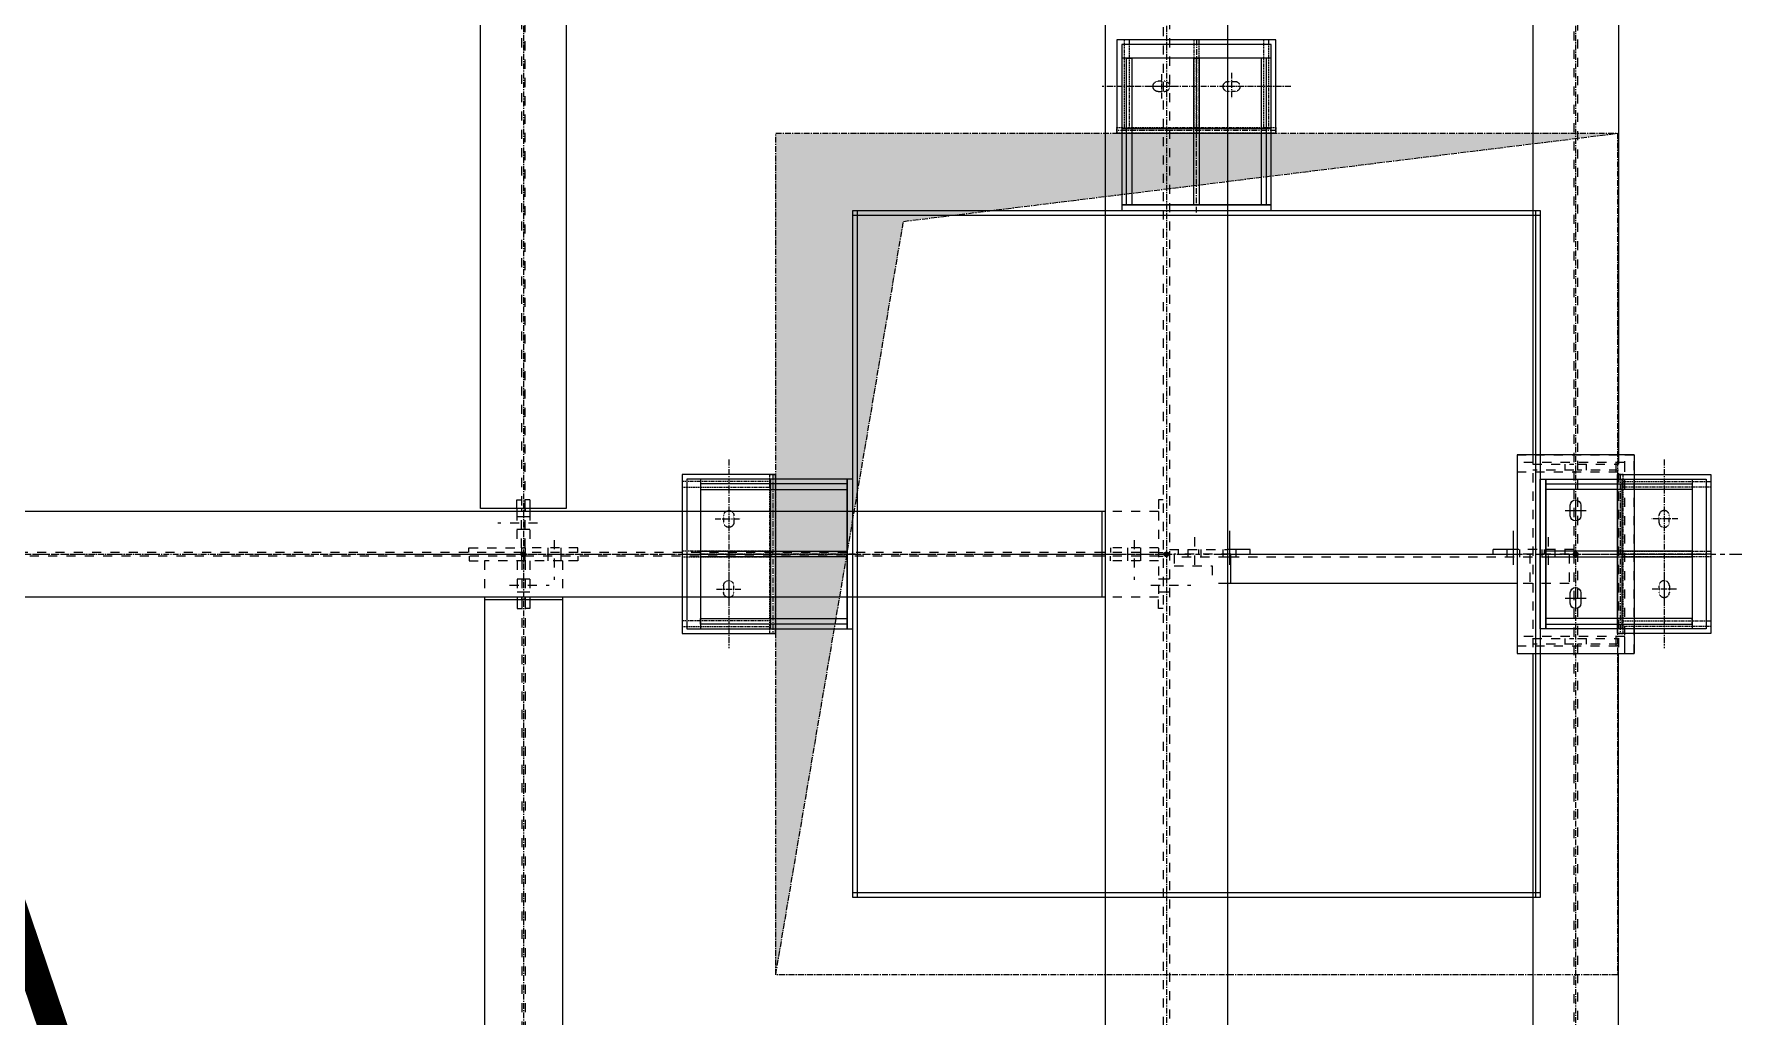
# Model space of a CAD drawing. Header units: inches. Extents: x 209270 to 234360, y -180214 to -150194.
# Drawn here: x 219526 to 223159, y -159252 to -157151 of the extents above; entities that cross this region are included whole.
import ezdxf

# ---------------------------------------------------------------- set-up
doc = ezdxf.new("R2010")
doc.units = ezdxf.units.IN
doc.header["$LTSCALE"] = 10
doc.header["$MEASUREMENT"] = 0
for name, pattern in [('CENTER', [2, 1.25, -0.25, 0.25, -0.25]), ('DXK_LINE_DOT2', [3.9198, 1.9599, -1.9599]), ('DXK_LINE_DOT5', [7.8785, 2.979, -0.9799, 0.9799, -0.9799, 0.9799, -0.9799]), ('HIDDEN', [0.375, 0.25, -0.125])]:
    doc.linetypes.add(name, pattern=pattern)
for name, color, linetype in [('_STR_0', 2, 'Continuous'), ('_STR_1', 2, 'Continuous'), ('_STR_2', 2, 'Continuous'), ('_STR_4', 2, 'Continuous')]:
    doc.layers.add(name, color=color, linetype=linetype)
for name, color, linetype, lineweight in [('CEN', 1, 'CENTER', 9), ('Chute', 191, 'Continuous', 9), ('DIM.', 42, 'Continuous', 13), ('HIDDEN', 3, 'HIDDEN', 9), ('hoist', 221, 'Continuous', 9), ('MAIN OBJECT', 2, 'Continuous', 18), ('STR25', 30, 'Continuous', 5), ('STRUC-25HD', 3, 'HIDDEN', 5)]:
    doc.layers.add(name, color=color, linetype=linetype, lineweight=lineweight)

# ---------------------------------------------------------------- blocks, each defined once
blk = doc.blocks.new('A$C3120f6e4')
at = {"layer": 'CEN'}
for p, q in [((170, 94), (-170, 94)), ((0, -100), (0, 100)), ((-75, -26.2), (-75, 26)), ((75, -29.3), (75, 26.1)), ((-48.9, 0), (-101.1, 0)), ((101.1, 0), (48.9, 0))]:
    blk.add_line(p, q, dxfattribs=at)
at = {"layer": 'HIDDEN', "ltscale": 0.2, "elevation": 5435030.5}
for points in [[(-82, -11.1, -1), (-82, 10.9), (-68, 10.9, -1), (-68, -11.1)], [(68, 11.1, 1), (68, -10.9), (82, -10.9, 1), (82, 11.1)]]:
    blk.add_lwpolyline(points, format="xyb", close=True, dxfattribs=at)
at = {"layer": 'STR25', "ltscale": 0.2, "elevation": 5435030.5}
blk.add_lwpolyline([(-170, 100), (170, 100), (170, -100), (-170, -100)], close=True, dxfattribs=at)
at = {"layer": 'STRUC-25HD', "elevation": 5435030.5}
for points in [[(170, 88), (170, 100), (-170, 100), (-170, 88)], [(-143, -100), (-155, -100), (-155, 88), (-143, 88)], [(6, -100), (-6, -100), (-6, 88), (6, 88)], [(155, -100), (143, -100), (143, 88), (155, 88)]]:
    blk.add_lwpolyline(points, close=True, dxfattribs=at)
blk = doc.blocks.new('A$C67244592')
at = {"layer": 'hoist', "lineweight": 0, "const_width": 62.5}
blk.add_lwpolyline([(0, -500), (4.3, 5159.9, 0.081795), (-153.3, 6122), (-1342.4, 9643.9, -0.081584), (-1500.1, 10603.6), (-1500.1, 15050)], format="xyb", dxfattribs=at)
blk = doc.blocks.new('GridLine-116860372-116906 - 114867')
at = {"layer": '_STR_2', "linetype": 'DXK_LINE_DOT5'}
blk.add_line((210782.4, -158264.2), (232759.1, -158264.2), dxfattribs=at)
blk = doc.blocks.new('Part-116860372-114948 - 114867')
at = {"layer": '_STR_4', "linetype": 'Continuous'}
for points in [[(220572.6, -158269.2, -1), (220572.6, -158259.2, -1)], [(220572.6, -160519.2, -1), (220572.6, -160509.2, -1)]]:
    blk.add_hatch(color=256, dxfattribs=at).paths.add_polyline_path(points)
at = {"layer": '_STR_1', "linetype": 'DXK_LINE_DOT2'}
for p, q in [((220489.3, -158278.1), (220489.3, -158361.9)), ((220655.8, -158278.1), (220489.3, -158278.1)), ((220569, -158278.1), (220569, -158355.7)), ((220576.1, -158278.1), (220576.1, -158355.7)), ((220655.8, -158278.1), (220655.8, -158355.7)), ((220569, -158361.9), (220569, -160351.7)), ((220576.1, -158361.9), (220576.1, -160351.7)), ((220489.3, -160357.9), (220489.3, -160497.9)), ((220569, -160357.9), (220569, -160497.9)), ((220576.1, -160357.9), (220576.1, -160497.9)), ((220655.8, -160357.9), (220655.8, -160497.9)), ((220655.8, -160497.9), (220489.3, -160497.9))]:
    blk.add_line(p, q, dxfattribs=at)
at = {"layer": '_STR_2', "linetype": 'Continuous'}
for p, q in [((220489.3, -158355.7), (220489.3, -160357.9)), ((220655.8, -158361.9), (220489.3, -158361.9)), ((220569, -158355.7), (220569, -158361.9)), ((220576.1, -158355.7), (220576.1, -158361.9)), ((220655.8, -158355.7), (220655.8, -160357.9)), ((220655.8, -160351.7), (220489.3, -160351.7)), ((220569, -160351.7), (220569, -160357.9)), ((220576.1, -160351.7), (220576.1, -160357.9))]:
    blk.add_line(p, q, dxfattribs=at)
at = {"layer": '_STR_4', "linetype": 'CENTER'}
blk.add_line((220572.6, -158264.2), (220572.6, -160514.2), dxfattribs=at)
at = {"layer": '_STR_4', "linetype": 'Continuous'}
for centre in [(220572.6, -158264.2), (220572.6, -160514.2)]:
    blk.add_circle(centre, 5, dxfattribs=at)
blk = doc.blocks.new('Bolt-116860372-115541 - 114867')
at = {"layer": '_STR_1', "linetype": 'DXK_LINE_DOT2'}
for p, q in [((220624.9, -158250.2), (220624.9, -158260.2)), ((220624.9, -158260.2), (220624.9, -158268.1)), ((220624.9, -158268.1), (220624.9, -158278.1)), ((220638.6, -158234), (220638.6, -158319)), ((220652.4, -158250.2), (220652.4, -158260.2)), ((220652.4, -158260.2), (220652.4, -158268.1)), ((220652.4, -158268.1), (220652.4, -158278.1))]:
    blk.add_line(p, q, dxfattribs=at)
blk = doc.blocks.new('Part-116860372-114946 - 114867')
at = {"layer": '_STR_1', "linetype": 'DXK_LINE_DOT2'}
for p, q in [((221954.3, -154651.7), (221954.3, -160351.7)), ((221940.8, -155255.2), (221940.8, -160351.7))]:
    blk.add_line(p, q, dxfattribs=at)
at = {"layer": '_STR_2', "linetype": 'Continuous'}
for p, q in [((221816.3, -154651.7), (221816.3, -160357.9)), ((222078.8, -160357.9), (222078.8, -154651.7))]:
    blk.add_line(p, q, dxfattribs=at)
at = {"layer": '_STR_4', "linetype": 'CENTER'}
blk.add_line((221947.6, -154514.2), (221947.6, -160514.2), dxfattribs=at)
blk = doc.blocks.new('Part-116860372-114943 - 114867')
at = {"layer": '_STR_4', "linetype": 'Continuous'}
blk.add_hatch(color=256, dxfattribs=at).paths.add_polyline_path([(221947.6, -158269.2, -1), (221947.6, -158259.2, -1)])
at = {"layer": '_STR_1', "linetype": 'DXK_LINE_DOT2'}
for p, q in [((221930.8, -158172.7), (221816.3, -158172.7)), ((221930.8, -158172.7), (221930.8, -158355.7)), ((220689, -158260.2), (218205.1, -158260.2)), ((221810.1, -158268.1), (218205.1, -158268.1)), ((221930.8, -158260.2), (220689, -158260.2)), ((221930.8, -158268.1), (221816.3, -158268.1)), ((221930.8, -158355.7), (221810.1, -158355.7))]:
    blk.add_line(p, q, dxfattribs=at)
at = {"layer": '_STR_2', "linetype": 'Continuous'}
for p, q in [((221816.3, -158172.7), (218205.1, -158172.7)), ((221810.1, -158355.7), (221810.1, -158172.7)), ((221816.3, -158260.2), (221810.1, -158260.2)), ((221816.3, -158268.1), (221810.1, -158268.1)), ((221816.3, -158355.7), (218205.1, -158355.7))]:
    blk.add_line(p, q, dxfattribs=at)
at = {"layer": '_STR_4', "linetype": 'CENTER'}
blk.add_line((217822.6, -158264.2), (221947.6, -158264.2), dxfattribs=at)
at = {"layer": '_STR_4', "linetype": 'Continuous'}
blk.add_circle((221947.6, -158264.2), 5, dxfattribs=at)
blk = doc.blocks.new('Part-116860372-114945 - 114867')
at = {"layer": '_STR_4', "linetype": 'Continuous'}
for points in [[(220572.6, -154519.2, -1), (220572.6, -154509.2, -1)], [(220572.6, -158269.2, -1), (220572.6, -158259.2, -1)]]:
    blk.add_hatch(color=256, dxfattribs=at).paths.add_polyline_path(points)
at = {"layer": '_STR_1', "linetype": 'DXK_LINE_DOT2'}
for p, q in [((220664.1, -154530.9), (220481.1, -154530.9)), ((220481.1, -154530.9), (220481.1, -154645.4)), ((220568.6, -154530.9), (220568.6, -154645.4)), ((220576.5, -154530.9), (220576.5, -155135.6)), ((220664.1, -154530.9), (220664.1, -154651.7)), ((220568.6, -154651.7), (220568.6, -158166.4)), ((220576.5, -158166.4), (220576.5, -155135.6)), ((220568.6, -158250.2), (220568.6, -158172.7)), ((220576.5, -158250.2), (220576.5, -158172.7)), ((220568.6, -158250.2), (220576.5, -158250.2))]:
    blk.add_line(p, q, dxfattribs=at)
at = {"layer": '_STR_2', "linetype": 'Continuous'}
for p, q in [((220481.1, -158166.4), (220481.1, -154645.4)), ((220664.1, -154651.7), (220481.1, -154651.7)), ((220568.6, -154645.4), (220568.6, -154651.7)), ((220576.5, -154645.4), (220576.5, -154651.7)), ((220664.1, -154645.4), (220664.1, -158166.4)), ((220664.1, -158166.4), (220481.1, -158166.4)), ((220568.6, -158166.4), (220568.6, -158172.7)), ((220576.5, -158172.7), (220576.5, -158166.4))]:
    blk.add_line(p, q, dxfattribs=at)
at = {"layer": '_STR_4', "linetype": 'CENTER'}
blk.add_line((220572.6, -154514.2), (220572.6, -158264.2), dxfattribs=at)
at = {"layer": '_STR_4', "linetype": 'Continuous'}
for centre in [(220572.6, -154514.2), (220572.6, -158264.2)]:
    blk.add_circle(centre, 5, dxfattribs=at)
blk = doc.blocks.new('Part-116860372-116410 - 114867')
at = {"layer": '_STR_1', "linetype": 'DXK_LINE_DOT2'}
for p, q in [((222826.5, -158444.2), (222914.1, -158444.2)), ((222845.3, -158444.2), (222845.3, -158456.7)), ((222914.1, -158456.7), (222826.5, -158456.7))]:
    blk.add_line(p, q, dxfattribs=at)
blk = doc.blocks.new('Part-116860372-114971 - 114867')
at = {"layer": '_STR_4', "linetype": 'Continuous'}
for points in [[(222822.6, -157019.2, -1), (222822.6, -157009.2, -1)], [(222822.6, -159644.2, -1), (222822.6, -159634.2, -1)]]:
    blk.add_hatch(color=256, dxfattribs=at).paths.add_polyline_path(points)
at = {"layer": '_STR_1', "linetype": 'DXK_LINE_DOT2'}
for p, q in [((222731.1, -157124), (222731.1, -157028.4)), ((222914.1, -157028.4), (222731.1, -157028.4)), ((222818.6, -157028.4), (222818.6, -158264.2)), ((222826.5, -157028.4), (222826.5, -157117.7)), ((222914.1, -157028.4), (222914.1, -157124)), ((222826.5, -157124), (222826.5, -159541.4)), ((222731.1, -158051.7), (222731.1, -158476.7)), ((222914.1, -158051.7), (222914.1, -158476.7)), ((222818.6, -158264.2), (222818.6, -159541.4)), ((222818.6, -159547.7), (222818.6, -159625.2)), ((222826.5, -159547.7), (222826.5, -159625.2)), ((222826.5, -159625.2), (222818.6, -159625.2))]:
    blk.add_line(p, q, dxfattribs=at)
at = {"layer": '_STR_2', "linetype": 'Continuous'}
for p, q in [((222731.1, -157117.7), (222731.1, -158051.7)), ((222914.1, -157124), (222731.1, -157124)), ((222818.6, -157117.7), (222818.6, -157124)), ((222826.5, -157117.7), (222826.5, -157124)), ((222914.1, -157117.7), (222914.1, -158051.7)), ((222731.1, -158476.7), (222731.1, -159541.4)), ((222914.1, -159541.4), (222914.1, -158476.7)), ((222731.1, -159541.4), (222914.1, -159541.4)), ((222818.6, -159541.4), (222818.6, -159547.7)), ((222826.5, -159541.4), (222826.5, -159547.7))]:
    blk.add_line(p, q, dxfattribs=at)
at = {"layer": '_STR_4', "linetype": 'CENTER'}
blk.add_line((222822.6, -157014.2), (222822.6, -159639.2), dxfattribs=at)
at = {"layer": '_STR_4', "linetype": 'Continuous'}
for centre in [(222822.6, -157014.2), (222822.6, -159639.2)]:
    blk.add_circle(centre, 5, dxfattribs=at)
blk = doc.blocks.new('Part-116860372-115050 - 114867')
at = {"layer": '_STR_4', "linetype": 'Continuous'}
for points in [[(221947.6, -158269.2, -1), (221947.6, -158259.2, -1)], [(222822.6, -158269.2, -1), (222822.6, -158259.2, -1)]]:
    blk.add_hatch(color=256, dxfattribs=at).paths.add_polyline_path(points)
at = {"layer": '_STR_1', "linetype": 'DXK_LINE_DOT2'}
for p, q in [((221964.3, -158264.2), (221964.3, -158289.2)), ((222085.1, -158264.2), (221964.3, -158264.2)), ((222808.6, -158264.2), (222697.6, -158264.2)), ((222724.8, -158264.2), (222724.8, -158326.7)), ((222808.6, -158264.2), (222808.6, -158326.7)), ((222078.8, -158270.4), (221964.3, -158270.4)), ((221964.3, -158289.2), (222045.6, -158289.2)), ((222045.6, -158289.2), (222045.6, -158326.7)), ((222808.6, -158270.4), (222085.1, -158270.4)), ((222078.8, -158326.7), (222045.6, -158326.7)), ((222808.6, -158326.7), (222697.6, -158326.7))]:
    blk.add_line(p, q, dxfattribs=at)
at = {"layer": '_STR_2', "linetype": 'Continuous'}
for p, q in [((222085.1, -158326.7), (222085.1, -158264.2)), ((222085.1, -158264.2), (222697.6, -158264.2)), ((222085.1, -158270.4), (222078.8, -158270.4)), ((222697.6, -158326.7), (222078.8, -158326.7))]:
    blk.add_line(p, q, dxfattribs=at)
at = {"layer": '_STR_4', "linetype": 'CENTER'}
for p, q in [((221947.6, -158264.2), (221964.3, -158264.2)), ((222085.1, -158264.2), (222697.6, -158264.2)), ((222808.6, -158264.2), (222822.6, -158264.2))]:
    blk.add_line(p, q, dxfattribs=at)
at = {"layer": '_STR_4', "linetype": 'Continuous'}
for centre in [(221947.6, -158264.2), (222822.6, -158264.2)]:
    blk.add_circle(centre, 5, dxfattribs=at)
blk = doc.blocks.new('Bolt-116860372-115752 - 114867')
at = {"layer": '_STR_1', "linetype": 'DXK_LINE_DOT2'}
for p, q in [((222764.9, -158286.7), (222764.9, -158214.2)), ((222751.1, -158264.2), (222751.1, -158254.2)), ((222751.1, -158270.4), (222751.1, -158264.2)), ((222778.6, -158264.2), (222778.6, -158254.2)), ((222778.6, -158270.4), (222778.6, -158264.2))]:
    blk.add_line(p, q, dxfattribs=at)
at = {"layer": '_STR_2', "linetype": 'Continuous'}
for p, q in [((222689.9, -158286.7), (222689.9, -158214.2)), ((222676.1, -158264.2), (222676.1, -158254.2)), ((222676.1, -158270.4), (222676.1, -158264.2)), ((222703.6, -158264.2), (222703.6, -158254.2)), ((222703.6, -158270.4), (222703.6, -158264.2))]:
    blk.add_line(p, q, dxfattribs=at)
blk = doc.blocks.new('Bolt-116860372-115754 - 114867')
at = {"layer": '_STR_1', "linetype": 'DXK_LINE_DOT2'}
for p, q in [((222008.1, -158286.7), (222008.1, -158214.2)), ((221994.3, -158264.2), (221994.3, -158254.2)), ((221994.3, -158270.4), (221994.3, -158264.2)), ((222021.8, -158264.2), (222021.8, -158254.2)), ((222021.8, -158270.4), (222021.8, -158264.2))]:
    blk.add_line(p, q, dxfattribs=at)
at = {"layer": '_STR_2', "linetype": 'Continuous'}
for p, q in [((222083.1, -158286.7), (222083.1, -158214.2)), ((222069.3, -158264.2), (222069.3, -158254.2)), ((222069.3, -158270.4), (222069.3, -158264.2)), ((222096.8, -158264.2), (222096.8, -158254.2)), ((222096.8, -158270.4), (222096.8, -158264.2))]:
    blk.add_line(p, q, dxfattribs=at)
blk = doc.blocks.new('Part-116860372-116407 - 114867')
at = {"layer": '_STR_1', "linetype": 'DXK_LINE_DOT2'}
for p, q in [((222731.1, -158071.7), (222818.6, -158071.7)), ((222818.6, -158084.2), (222731.1, -158084.2)), ((222799.9, -158071.7), (222799.9, -158084.2))]:
    blk.add_line(p, q, dxfattribs=at)
blk = doc.blocks.new('Part-116860372-116409 - 114867')
at = {"layer": '_STR_1', "linetype": 'DXK_LINE_DOT2'}
for p, q in [((222731.1, -158444.2), (222818.6, -158444.2)), ((222799.9, -158444.2), (222799.9, -158456.7)), ((222818.6, -158456.7), (222731.1, -158456.7))]:
    blk.add_line(p, q, dxfattribs=at)
blk = doc.blocks.new('Part-116860372-115882 - 114867')
at = {"layer": '_STR_1', "linetype": 'DXK_LINE_DOT2'}
for p, q in [((221940.8, -158147.7), (221930.8, -158147.7)), ((221930.8, -158147.7), (221930.8, -158172.7)), ((221930.8, -158250.2), (221828.3, -158250.2)), ((221828.3, -158250.2), (221828.3, -158260.2)), ((221930.8, -158260.2), (221940.8, -158260.2))]:
    blk.add_line(p, q, dxfattribs=at)
blk = doc.blocks.new('Part-116860372-115538 - 114867')
at = {"layer": '_STR_1', "linetype": 'DXK_LINE_DOT2'}
for p, q in [((220576.1, -158278.1), (220576.1, -158268.1)), ((220688.6, -158268.1), (220688.6, -158278.1)), ((220586.1, -158278.1), (220586.1, -158355.7)), ((220688.6, -158278.1), (220655.8, -158278.1)), ((220576.1, -158361.9), (220576.1, -158355.7)), ((220586.1, -158361.9), (220586.1, -158380.6)), ((220586.1, -158380.6), (220576.1, -158380.6))]:
    blk.add_line(p, q, dxfattribs=at)
at = {"layer": '_STR_2', "linetype": 'Continuous'}
blk.add_line((220586.1, -158355.7), (220586.1, -158361.9), dxfattribs=at)
blk = doc.blocks.new('Part-116860372-115539 - 114867')
at = {"layer": '_STR_1', "linetype": 'DXK_LINE_DOT2'}
for p, q in [((220456.5, -158268.1), (220456.5, -158278.1)), ((220569, -158278.1), (220569, -158268.1)), ((220456.5, -158278.1), (220489.3, -158278.1)), ((220559, -158278.1), (220559, -158355.7)), ((220559, -158361.9), (220559, -158380.6)), ((220569, -158361.9), (220569, -158355.7)), ((220559, -158380.6), (220569, -158380.6))]:
    blk.add_line(p, q, dxfattribs=at)
at = {"layer": '_STR_2', "linetype": 'Continuous'}
blk.add_line((220559, -158355.7), (220559, -158361.9), dxfattribs=at)
blk = doc.blocks.new('Bolt-116860372-115540 - 114867')
at = {"layer": '_STR_1', "linetype": 'DXK_LINE_DOT2'}
for p, q in [((220542.8, -158330.6), (220627.8, -158330.6)), ((220559, -158316.9), (220569, -158316.9)), ((220569, -158316.9), (220576.1, -158316.9)), ((220576.1, -158316.9), (220586.1, -158316.9)), ((220559, -158344.4), (220569, -158344.4)), ((220569, -158344.4), (220576.1, -158344.4)), ((220576.1, -158344.4), (220586.1, -158344.4))]:
    blk.add_line(p, q, dxfattribs=at)
blk = doc.blocks.new('Part-116860372-115547 - 114867')
at = {"layer": '_STR_1', "linetype": 'DXK_LINE_DOT2'}
for p, q in [((220558.6, -158166.4), (220558.6, -158147.7)), ((220558.6, -158147.7), (220568.6, -158147.7)), ((220558.6, -158172.7), (220558.6, -158250.2)), ((220568.6, -158166.4), (220568.6, -158172.7)), ((220456.1, -158260.2), (220456.1, -158250.2)), ((220456.1, -158250.2), (220558.6, -158250.2)), ((220568.6, -158250.2), (220568.6, -158260.2))]:
    blk.add_line(p, q, dxfattribs=at)
at = {"layer": '_STR_2', "linetype": 'Continuous'}
blk.add_line((220558.6, -158166.4), (220558.6, -158172.7), dxfattribs=at)
blk = doc.blocks.new('Part-116860372-115548 - 114867')
at = {"layer": '_STR_1', "linetype": 'DXK_LINE_DOT2'}
for p, q in [((220586.5, -158147.7), (220576.5, -158147.7)), ((220586.5, -158147.7), (220586.5, -158166.4)), ((220576.5, -158166.4), (220576.5, -158172.7)), ((220586.5, -158172.7), (220586.5, -158250.2)), ((220576.5, -158250.2), (220576.5, -158260.2)), ((220689, -158250.2), (220586.5, -158250.2)), ((220689, -158260.2), (220689, -158250.2))]:
    blk.add_line(p, q, dxfattribs=at)
at = {"layer": '_STR_2', "linetype": 'Continuous'}
blk.add_line((220586.5, -158166.4), (220586.5, -158172.7), dxfattribs=at)
blk = doc.blocks.new('Bolt-116860372-115549 - 114867')
at = {"layer": '_STR_1', "linetype": 'DXK_LINE_DOT2'}
for p, q in [((220568.6, -158184), (220558.6, -158184)), ((220576.5, -158184), (220568.6, -158184)), ((220586.5, -158184), (220576.5, -158184)), ((220602.8, -158197.7), (220517.8, -158197.7)), ((220568.6, -158211.5), (220558.6, -158211.5)), ((220576.5, -158211.5), (220568.6, -158211.5)), ((220586.5, -158211.5), (220576.5, -158211.5))]:
    blk.add_line(p, q, dxfattribs=at)
blk = doc.blocks.new('Part-116860372-116383 - 114867')
at = {"layer": '_STR_1', "linetype": 'DXK_LINE_DOT2'}
for p, q in [((222927.6, -158067.9), (222697.6, -158067.9)), ((222697.6, -158067.9), (222697.6, -158087.9)), ((222908.8, -158067.9), (222908.8, -158087.9)), ((222927.6, -158087.9), (222927.6, -158067.9)), ((222697.6, -158087.9), (222927.6, -158087.9))]:
    blk.add_line(p, q, dxfattribs=at)
blk = doc.blocks.new('Part-116860372-115751 - 114867')
at = {"layer": '_STR_1', "linetype": 'DXK_LINE_DOT2'}
for p, q in [((222646.2, -158264.2), (222646.2, -158254.2)), ((222818.6, -158254.2), (222697.6, -158254.2)), ((222756.1, -158264.2), (222756.1, -158254.2)), ((222799.9, -158254.2), (222799.9, -158264.2))]:
    blk.add_line(p, q, dxfattribs=at)
at = {"layer": '_STR_2', "linetype": 'Continuous'}
for p in [(222697.6, -158254.2), (222646.1, -158264.2)]:
    blk.add_line(p, (222646.1, -158254.2), dxfattribs=at)
blk = doc.blocks.new('Bolt-116860372-115883 - 114867')
at = {"layer": '_STR_1', "linetype": 'DXK_LINE_DOT2'}
for p, q in [((221864.6, -158250.2), (221864.6, -158260.2)), ((221864.6, -158260.2), (221864.6, -158268.1)), ((221864.6, -158268.1), (221864.6, -158278.1)), ((221878.3, -158234), (221878.3, -158319)), ((221892.1, -158250.2), (221892.1, -158260.2)), ((221892.1, -158260.2), (221892.1, -158268.1)), ((221892.1, -158268.1), (221892.1, -158278.1))]:
    blk.add_line(p, q, dxfattribs=at)
blk = doc.blocks.new('Part-116860372-115753 - 114867')
at = {"layer": '_STR_1', "linetype": 'DXK_LINE_DOT2'}
for p, q in [((221954.3, -158254.2), (222078.8, -158254.2)), ((221973.1, -158264.2), (221973.1, -158254.2)), ((222016.8, -158264.2), (222016.8, -158254.2)), ((222126.8, -158264.2), (222126.8, -158254.2))]:
    blk.add_line(p, q, dxfattribs=at)
at = {"layer": '_STR_2', "linetype": 'Continuous'}
for p, q in [((222126.8, -158254.2), (222078.8, -158254.2)), ((222085.1, -158264.2), (222078.8, -158264.2)), ((222126.8, -158264.2), (222126.8, -158254.2))]:
    blk.add_line(p, q, dxfattribs=at)
blk = doc.blocks.new('Part-116860372-115881 - 114867')
at = {"layer": '_STR_1', "linetype": 'DXK_LINE_DOT2'}
for p, q in [((221828.3, -158278.1), (221828.3, -158268.1)), ((221930.8, -158268.1), (221940.8, -158268.1)), ((221930.8, -158278.1), (221828.3, -158278.1)), ((221930.8, -158380.6), (221930.8, -158355.7)), ((221940.8, -158380.6), (221930.8, -158380.6))]:
    blk.add_line(p, q, dxfattribs=at)
blk = doc.blocks.new('Bolt-116860372-115884 - 114867')
at = {"layer": '_STR_1', "linetype": 'DXK_LINE_DOT2'}
for p, q in [((221914.6, -158330.6), (221999.6, -158330.6)), ((221930.8, -158316.9), (221940.8, -158316.9)), ((221940.8, -158316.9), (221954.3, -158316.9)), ((221930.8, -158344.4), (221940.8, -158344.4)), ((221940.8, -158344.4), (221954.3, -158344.4))]:
    blk.add_line(p, q, dxfattribs=at)
blk = doc.blocks.new('Part-116860372-116408 - 114867')
at = {"layer": '_STR_1', "linetype": 'DXK_LINE_DOT2'}
for p, q in [((222826.5, -158071.7), (222914.1, -158071.7)), ((222914.1, -158084.2), (222826.5, -158084.2)), ((222845.3, -158071.7), (222845.3, -158084.2))]:
    blk.add_line(p, q, dxfattribs=at)
blk = doc.blocks.new('Bolt-116860372-116384 - 114867')
at = {"layer": '_STR_2', "linetype": 'Continuous'}
for p, q in [((222811.3, -158159.2), (222812.2, -158154.9)), ((222811.3, -158181.7), (222811.3, -158159.2)), ((222812.2, -158154.9), (222814.6, -158151.2)), ((222814.6, -158151.2), (222818.3, -158148.8)), ((222818.3, -158148.8), (222822.6, -158147.9)), ((222822.6, -158147.9), (222822.6, -158147.9)), ((222822.6, -158147.9), (222826.9, -158148.8)), ((222822.6, -158147.9), (222822.6, -158192.9)), ((222826.9, -158148.8), (222830.5, -158151.2)), ((222830.5, -158151.2), (222833, -158154.9)), ((222833, -158154.9), (222833.8, -158159.2)), ((222833.8, -158159.2), (222833.8, -158181.7)), ((222800.1, -158170.4), (222845.1, -158170.4)), ((222812.2, -158186), (222811.3, -158181.7)), ((222814.6, -158189.6), (222812.2, -158186)), ((222818.3, -158192.1), (222814.6, -158189.6)), ((222822.6, -158192.9), (222818.3, -158192.1)), ((222826.9, -158192.1), (222822.6, -158192.9)), ((222822.6, -158192.9), (222822.6, -158192.9)), ((222830.5, -158189.6), (222826.9, -158192.1)), ((222833, -158186), (222830.5, -158189.6)), ((222833.8, -158181.7), (222833, -158186)), ((222812.2, -158342.4), (222814.6, -158338.7)), ((222814.6, -158338.7), (222818.3, -158336.3)), ((222818.3, -158336.3), (222822.6, -158335.4)), ((222822.6, -158335.4), (222822.6, -158335.4)), ((222822.6, -158335.4), (222826.9, -158336.3)), ((222822.6, -158335.4), (222822.6, -158380.4)), ((222826.9, -158336.3), (222830.5, -158338.7)), ((222830.5, -158338.7), (222833, -158342.4)), ((222800.1, -158357.9), (222845.1, -158357.9)), ((222811.3, -158346.7), (222812.2, -158342.4)), ((222811.3, -158369.2), (222811.3, -158346.7)), ((222812.2, -158373.5), (222811.3, -158369.2)), ((222814.6, -158377.1), (222812.2, -158373.5)), ((222818.3, -158379.6), (222814.6, -158377.1)), ((222830.6, -158377.1), (222826.9, -158379.6)), ((222833, -158373.5), (222830.6, -158377.1)), ((222833, -158342.4), (222833.8, -158346.7)), ((222833.8, -158369.2), (222833, -158373.5)), ((222833.8, -158346.7), (222833.8, -158369.2)), ((222822.6, -158380.4), (222818.3, -158379.6)), ((222826.9, -158379.6), (222822.6, -158380.4)), ((222822.6, -158380.4), (222822.6, -158380.4))]:
    blk.add_line(p, q, dxfattribs=at)
blk = doc.blocks.new('Part-116860372-116380 - 114867')
at = {"layer": '_STR_1', "linetype": 'DXK_LINE_DOT2'}
for p, q in [((222927.6, -158476.7), (222927.6, -158051.7)), ((222927.6, -158051.7), (222947.6, -158051.7)), ((222947.6, -158476.7), (222947.6, -158051.7)), ((222927.6, -158476.7), (222947.6, -158476.7))]:
    blk.add_line(p, q, dxfattribs=at)
blk = doc.blocks.new('Part-116860372-116379 - 114867')
at = {"layer": '_STR_1', "linetype": 'DXK_LINE_DOT2'}
for p, q in [((222697.6, -158051.7), (222947.6, -158051.7)), ((222697.6, -158051.7), (222697.6, -158476.7)), ((222947.6, -158051.7), (222947.6, -158476.7)), ((222697.6, -158476.7), (222947.6, -158476.7))]:
    blk.add_line(p, q, dxfattribs=at)
blk = doc.blocks.new('Part-116860372-116381 - 114867')
at = {"layer": '_STR_1', "linetype": 'DXK_LINE_DOT2'}
for p, q in [((222927.6, -158440.4), (222697.6, -158440.4)), ((222697.6, -158440.4), (222697.6, -158460.4)), ((222908.8, -158440.4), (222908.8, -158460.4)), ((222927.6, -158460.4), (222927.6, -158440.4)), ((222697.6, -158460.4), (222927.6, -158460.4))]:
    blk.add_line(p, q, dxfattribs=at)
blk = doc.blocks.new('Part-116860372-116382 - 114867')
at = {"layer": '_STR_2', "linetype": 'Continuous'}
for p, q in [((222947.6, -158051.7), (222697.6, -158051.7)), ((222697.6, -158051.7), (222697.6, -158476.7)), ((222947.6, -158051.7), (222947.6, -158476.7)), ((222697.6, -158476.7), (222947.6, -158476.7))]:
    blk.add_line(p, q, dxfattribs=at)

msp = doc.modelspace()

# ---------------------------------------------------------------- hatches: boundary and pattern name
at = {"layer": 'CEN'}
h = msp.add_hatch(color=256, dxfattribs=at)
h.dxf.hatch_style = 1
h.paths.add_polyline_path([(222912, -157363.8), (221112, -157363.8), (221112, -159163.8), (221385.3, -157552.2)])

# ---------------------------------------------------------------- linework, layer by layer
for p, q in [((222011.9, -157533.5), (222011.9, -157203.3)), ((222213.6, -157263.6), (221810.1, -157263.6)), ((221385.3, -157552.2), (222912, -157363.8)), ((221112, -159163.8), (221385.3, -157552.2)), ((221011.7, -158061.9), (221011.7, -158465.4)), ((223012, -158061.9), (223012, -158465.4)), ((221281.7, -158263.7), (220951.5, -158263.7)), ((222742, -158263.7), (223072.2, -158263.7))]:
    msp.add_line(p, q, dxfattribs=at)
msp.add_lwpolyline([(221112, -157363.8), (222912, -157363.8), (222912, -159163.8), (221112, -159163.8)], close=True, dxfattribs=at)
at = {"layer": 'Chute'}
for p, q in [((221276.9, -158998.7, -702228907.6), (221276.9, -157528.7, -702228907.6)), ((221276.9, -157528.7, -702228907.6), (222746.9, -157528.7, -702228907.6)), ((221276.9, -157538.7, -702228907.6), (222746.9, -157538.7, -702228907.6)), ((221286.9, -158998.7, -702228907.6), (221286.9, -157528.7, -702228907.6)), ((222736.9, -157528.7, -702228907.6), (222736.9, -158998.7, -702228907.6)), ((222746.9, -157528.7, -702228907.6), (222746.9, -158998.7, -702228907.6)), ((222746.9, -158988.7, -702228907.6), (221276.9, -158988.7, -702228907.6)), ((222746.9, -158998.7, -702228907.6), (221276.9, -158998.7, -702228907.6))]:
    msp.add_line(p, q, dxfattribs=at)
at = {"layer": 'MAIN OBJECT'}
for points, elevation in [([(222171.9, -157353.6), (222171.9, -157173.6), (221851.9, -157173.6), (221851.9, -157353.6)], -491057285.9), ([(222171.9, -157516.7), (222171.9, -157203.3), (221851.9, -157203.3), (221851.9, -157516.7)], -702228907.6), ([(221873.9, -157516.7), (221861.9, -157516.7), (221861.9, -157203.3), (221873.9, -157203.3)], -702228907.6), ([(222017.9, -157516.7), (222005.9, -157516.7), (222005.9, -157203.3), (222017.9, -157203.3)], -702212532.5), ([(222149.9, -157516.7), (222161.9, -157516.7), (222161.9, -157203.3), (222149.9, -157203.3)], -702228907.6), ([(222171.9, -157528.7), (222171.9, -157516.7), (221851.9, -157516.7), (221851.9, -157528.7)], -702228907.6), ([(221101.7, -158103.7), (220921.7, -158103.7), (220921.7, -158423.7), (221101.7, -158423.7)], -437826209.8), ([(221264.9, -158103.7), (220951.5, -158103.7), (220951.5, -158423.7), (221264.9, -158423.7)], -648997831.5), ([(221264.9, -158125.7), (221264.9, -158113.7), (220951.5, -158113.7), (220951.5, -158125.7)], -648997831.5), ([(221276.9, -158103.7), (221264.9, -158103.7), (221264.9, -158423.7), (221276.9, -158423.7)], -648997831.5), ([(222746.9, -158103.7), (222758.9, -158103.7), (222758.9, -158423.7), (222746.9, -158423.7)], -648997831.5), ([(222758.9, -158103.7), (223072.2, -158103.7), (223072.2, -158423.7), (222758.9, -158423.7)], -648997831.5), ([(222758.9, -158125.7), (222758.9, -158113.7), (223072.2, -158113.7), (223072.2, -158125.7)], -648997831.5), ([(222922, -158103.7), (223102, -158103.7), (223102, -158423.7), (222922, -158423.7)], -437826209.8), ([(221264.9, -158257.7), (221264.9, -158269.7), (220951.5, -158269.7), (220951.5, -158257.7)], -648981456.5), ([(222758.9, -158257.7), (222758.9, -158269.7), (223072.2, -158269.7), (223072.2, -158257.7)], -648981456.5), ([(221264.9, -158401.7), (221264.9, -158413.7), (220951.5, -158413.7), (220951.5, -158401.7)], -648997831.5), ([(222758.9, -158401.7), (222758.9, -158413.7), (223072.2, -158413.7), (223072.2, -158401.7)], -648997831.5)]:
    msp.add_lwpolyline(points, close=True, dxfattribs=dict(at, elevation=elevation))

# ---------------------------------------------------------------- block references
at = {"layer": '_STR_0', "zscale": 0.8}
for name in ['Part-116860372-114945 - 114867', 'Part-116860372-114946 - 114867', 'Part-116860372-114971 - 114867', 'Part-116860372-116379 - 114867', 'Part-116860372-116382 - 114867', 'Part-116860372-116383 - 114867', 'Part-116860372-116407 - 114867', 'Part-116860372-116408 - 114867', 'Part-116860372-116380 - 114867', 'GridLine-116860372-116906 - 114867', 'Part-116860372-115547 - 114867', 'Part-116860372-115548 - 114867', 'Part-116860372-115882 - 114867', 'Bolt-116860372-116384 - 114867', 'Part-116860372-114943 - 114867', 'Bolt-116860372-115549 - 114867', 'Bolt-116860372-115754 - 114867', 'Bolt-116860372-115752 - 114867', 'Part-116860372-115539 - 114867', 'Part-116860372-114948 - 114867', 'Part-116860372-115538 - 114867', 'Bolt-116860372-115541 - 114867', 'Part-116860372-115881 - 114867', 'Bolt-116860372-115883 - 114867', 'Part-116860372-115050 - 114867', 'Part-116860372-115753 - 114867', 'Part-116860372-115751 - 114867', 'Bolt-116860372-115540 - 114867', 'Bolt-116860372-115884 - 114867', 'Part-116860372-116381 - 114867', 'Part-116860372-116409 - 114867', 'Part-116860372-116410 - 114867']:
    msp.add_blockref(name, (0, 0), dxfattribs=at)
at = {"layer": 'DIM.'}
msp.add_blockref('A$C67244592', (220011.9, -166263.7), dxfattribs=at)
at = {"layer": 'MAIN OBJECT', "xscale": -1}
for p, rotation in [((222011.9, -157263.6, -491057285.9), 180), ((221011.7, -158263.7, -437826209.8), 270)]:
    msp.add_blockref('A$C3120f6e4', p, dxfattribs=dict(at, rotation=rotation))
at = {"layer": 'MAIN OBJECT', "rotation": 90.00000000000001}
msp.add_blockref('A$C3120f6e4', (223012, -158263.7, -437826209.8), dxfattribs=at)

doc.saveas('drawing.dxf')
